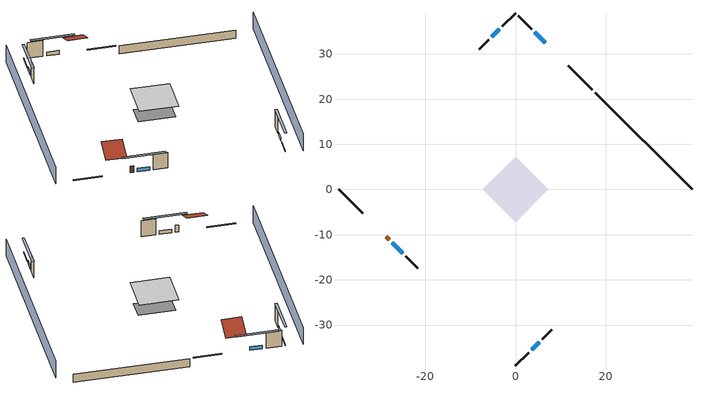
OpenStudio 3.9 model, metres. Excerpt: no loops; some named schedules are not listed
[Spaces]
conditioned space 1
 floor foundation (Slab1 construction): -5.35,1.53 -1.53,5.35 5.35,-1.53 1.53,-5.35 z-2.13
 floor adiabatic (AdiabaticFloorConstruction): -7.25,0 0,7.25 7.25,0 0,-7.25 z2.74
 wall outside (Wall1 construction): 3.58,35.48 0.66,38.4 z0.3:5.18
 wall outside (Wall2 construction): 5.96,-33.1 8.03,-31.03 z0.3:5.18
 wall outside (Wall3 construction): -24.34,-14.72 -21.68,-17.38 z0.3:5.18
 wall outside (Wall4 construction): -5.96,33.1 -8.03,31.03 z0.3:5.18
 wall outside (RimJoist1 construction): 17,22.06 11.7,27.36 z0.3:0.61
 wall outside (RimJoist2 construction): 0,-39.06 2.95,-36.11 z0.3:0.61
 wall outside (RimJoist3 construction): -39.06,0 -33.76,-5.3 z0.3:0.61
 wall outside (RimJoist4 construction): 0,39.06 -2.95,36.11 z0.3:0.61
 wall outside (AdiabaticWallConstruction): 6.55,32.51 4.24,34.82 / -27.31,-11.75 -24.99,-14.07 z0.3:1.39; 3.61,-35.45 5.3,-33.76 / -3.61,35.45 -5.3,33.76 z0.3:1.36
 wall outside (AdiabaticWallConstruction 1): -28.61,-10.45 -27.96,-11.1 z0.3:2.34
 wall foundation (FoundationWall1 construction): 39.06,0 17.66,21.4 z-2.13:0.3
 window (WindowConstruction): 6.55,32.51 4.24,34.82 z0.3:1.39
 window (WindowConstruction 1): 3.61,-35.45 5.3,-33.76 z0.3:1.36
 window (WindowConstruction 2): -27.31,-11.75 -24.99,-14.07 z0.3:1.39
 window (WindowConstruction 3): -3.61,35.45 -5.3,33.76 z0.3:1.36
 door (Door): -28.61,-10.45 -27.96,-11.1 z0.3:2.34
 ceiling adiabatic (AdiabaticFloorConstruction): 0,-7.25 7.25,0 0,7.25 -7.25,0 z2.74
 roof outside (Roof1 construction): 7.21,31.85,5.18 3.78,28.42,7.61 7.61,24.59,7.61 11.04,28.02,5.18
 roof outside (Roof2 construction): -29.27,-9.79,5.18 -25.84,-6.36,7.61 -29.67,-2.53,7.61 -33.1,-5.96,5.18
shading: -3.23,42.29 -42.29,3.23 / 3.23,-42.29 42.29,-3.23 z0:5.18; 1.34,37.72 9.45,29.61 9.88,30.04 1.77,38.15 z5.49; 8.2,-30.86 0.71,-38.34 1.15,-38.78 8.63,-31.29 z5.46; -22.1,-16.96 -30.2,-8.86 -30.63,-9.29 -22.53,-17.39 z5.49; -8.2,30.86 -0.71,38.34 -1.15,38.78 -8.63,31.29 z5.46
[Site]
Portland Intl Arpt_OR: Latitude {deg}=45.59; Longitude {deg}=-122.6; Time Zone {hr}=-8; Elevation {m}=33; Terrain=Suburbs; Keep Site Location Information=Yes
[Site:GroundTemperature:Shallow]
10.2558, 8.96328, 8.85977, 9.47314, 11.9355, 14.3863, 16.5111, 17.8571, 17.9714, 16.8767, 14.8061, 12.4304
[Site:WaterMainsTemperature]
Calculation Method=Schedule; Temperature Schedule=mains temperature schedule
[Building]
Building 1
[Material] Roughness=Rough
Name | Thickness {m} | Conductivity {W/m-K} | Density {kg/m3} | Specific Heat {J/kg-K} | Thermal Absorptance | Solar Absorptance | Visible Absorptance
metal surfacing | 0.000508 | 50.0403 | 7801.74 | 460.57 | 0.9 | 0.9 | 0.9
osb sheathing 0.75 in. | 0.01905 | 0.115458 | 512.64 | 1214.23 | 0.9 | 0.7 | 0.7
roof stud and cavity | 0.2032 | 0.146024 | 78.34581 | 1123.46 | 0.9 | 0.7 | 0.7
gypsum board | 0.0127 | 0.160291 | 801 | 837.4 | 0.9 | 0.6 | 0.6
wood siding | 0.0254 | 0.102417 | 544.68 | 1172.36 | 0.9 | 0.85 | 0.85
osb sheathing 0.5 in. | 0.0127 | 0.115458 | 512.64 | 1214.23 | 0.9 | 0.7 | 0.7
wall stud and cavity | 0.1397 | 0.550994 | 139.0536 | 1170.24 | 0.9 | 0.7 | 0.7
rim joist stud and cavity | 0.0508 | 0.178688 | 50.32683 | 1063.81 | 0.9 | 0.6 | 0.6
concrete 8.0 in. | 0.2032 | 1.803125 | 2242.8 | 837.4 | 0.9 | 0.7 | 0.7
gypsum board 1 | 0.0127 | 0.160291 | 801 | 837.4 | 0.9 | 0.7 | 0.7
concrete 4.0 in. | 0.1016 | 1.803125 | 2242.8 | 837.4 | 0.9 | 0.7 | 0.7
floor covering | 0.0127 | 0.0450781 | 54.468 | 1339.84 | 0.9 | 0.9 | 0.9
wood siding 1; wood siding 2 | 0.0254 | 0.102417 | 544.68 | 1172.36
wall rigid ins; floor rigid ins | 0.512978 | 0.029427 | 32.04 | 1214.23 | 0.9 | 0.7 | 0.7
wall stud and cavity 1 | 0.0889 | 0.380278 | 52.3479 | 1209.89 | 0.9 | 0.7 | 0.7
door material | 0.04445 | 0.0612267 | 512.64 | 1214.23 | 0.9 | 0.7 | 0.7
floor stud and cavity | 0.1397 | 1.75129 | 37.0049 | 1207.88 | 0.9 | 0.7 | 0.7
floor covering 1 | 0.0127 | 0.0433444 | 54.468 | 1339.84 | 0.9 | 0.6 | 0.6
wall stud and cavity 2 | 0.0889 | 0.391764 | 83.0341 | 1211.67 | 0.9 | 0.7 | 0.7
furniture material conditioned space 1 | 0.1524 | 0.115458 | 640.8 | 1214.23 | 0.9 | 0.6 | 0.6
[Construction]
Roof1 construction; Roof2 construction: metal surfacing, osb sheathing 0.75 in., roof stud and cavity, gypsum board
Wall1 construction; Wall2 construction; Wall3 construction; Wall4 construction: wood siding, osb sheathing 0.5 in., wall stud and cavity, gypsum board
RimJoist1 construction; RimJoist2 construction; RimJoist3 construction; RimJoist4 construction: wood siding, rim joist stud and cavity
FoundationWall1 construction: concrete 8.0 in., gypsum board 1
Slab1 construction: concrete 4.0 in., floor covering
WindowConstruction; WindowConstruction 1; WindowConstruction 2; WindowConstruction 3: WindowMaterial
AdiabaticWallConstruction: wood siding 1, wall rigid ins, wall stud and cavity 1, gypsum board
Door: door material
AdiabaticWallConstruction 1: wood siding 2, wall rigid ins, wall stud and cavity 1, gypsum board
AdiabaticFloorConstruction: floor stud and cavity, floor rigid ins, osb sheathing 0.75 in., floor covering 1
PartitionWallConstruction: gypsum board, wall stud and cavity 2, gypsum board
furniture construction conditioned space 1: furniture material conditioned space 1
[WindowMaterial:SimpleGlazingSystem]
WindowMaterial: U-Factor {W/m2-K}=2.15764; Solar Heat Gain Coefficient=0.44
[ThermalZone]
conditioned space: Multiplier=1; Volume {m3}=384.656; Thermostat=conditioned space temperature setpoint; Use Ideal Air Loads=No
[Space]
conditioned space 1: Thermal Zone=conditioned space; Volume {m3}=384.656
[ThermostatSetpoint:DualSetpoint]
conditioned space temperature setpoint: Heating Setpoint Temperature Schedule=heating setpoint; Cooling Setpoint Temperature Schedule=cooling setpoint; Temperature Difference Between Cutout And Setpoint {deltaC}=0
[Foundation:Kiva]
Foundation Kiva 1: Initial Indoor Air Temperature {C}=19.4444; Wall Height Above Grade {m}=0.3048; Wall Depth Below Slab {m}=0.2032
[Foundation:Kiva:Settings]
Soil Conductivity {W/m-K}=1.3848; Soil Density {kg/m3}=1842.3; Soil Specific Heat {J/kg-K}=418.7; Ground Solar Absorptivity=0.9; Ground Thermal Absorptivity=0.9; Ground Surface Roughness {m}=0.03; Far-Field Width {m}=40; Deep-Ground Boundary Condition=ZeroFlux; Deep-Ground Depth {m}=40; Minimum Cell Dimension {m}=0.2; Maximum Cell Growth Coefficient=3; Simulation Timestep=Timestep
[SurfaceProperty:ExposedFoundationPerimeter]
Slab1: Exposed Perimeter Calculation Method=TotalExposedPerimeter; Total Exposed Perimeter {m}=30.26664
[SurfaceProperty:IncidentSolarMultiplier] Incident Solar Multiplier=1; Incident Solar Multiplier Schedule=trans schedule winter=0.85 summer=0.7
Window1; Window2; Window3; Window4
[InternalMass:Definition] Design Level Calculation Method=SurfaceArea
Name | Construction | Surface Area {m2}
partition wall mass | PartitionWallConstruction | 157.749
furniture mass conditioned space 1 | furniture construction conditioned space 1 | 63.09974
[InternalMass] Space or SpaceType=conditioned space 1; Multiplier=1
Name | Internal Mass Definition
partition wall mass | partition wall mass
furniture mass conditioned space 1 | furniture mass conditioned space 1
[EnergyManagementSystem:Sensor]
Name | Output Variable or Output Meter Index Key | Output Variable or Output Meter
water_heater_T_set | water heater setpoint | Schedule Value
out_pb_s |  | Site Outdoor Air Barometric Pressure
out_wt_s |  | Site Outdoor Air Humidity Ratio
site_vw_s |  | Site Wind Speed
cool_season | cooling season schedule | Schedule Value
natural_vent_s | natural vent schedule | Schedule Value
htg_sp_s; htg_sp_s_1 | heating setpoint | Schedule Value
clg_sp_s; clg_sp_s_1 | cooling setpoint | Schedule Value
mech_vent_range_fan_0_sch_s | mech vent range fan 0 schedule | Schedule Value
mech_vent_bath_fan_0_sch_s | mech vent bath fan 0 schedule | Schedule Value
clothes_dryer_exhaust_0_sch_s | clothes_dryer | Schedule Value
htg_load_cond |  | Heating:EnergyTransfer:Zone:CONDITIONED SPACE
clg_load_cond |  | Cooling:EnergyTransfer:Zone:CONDITIONED SPACE
s_conv | FoundationWall1 | Surface Inside Face Convection Heat Gain Energy
s_ig | FoundationWall1 | Surface Inside Face Internal Gains Radiation Heat Gain Energy
s_sol | FoundationWall1 | Surface Inside Face Solar Radiation Heat Gain Energy
s_lgt | FoundationWall1 | Surface Inside Face Lights Radiation Heat Gain Energy
s_surf | FoundationWall1 | Surface Inside Face Net Surface Thermal Radiation Heat Gain Energy
s_conv_1 | inferred conditioned ceiling | Surface Inside Face Convection Heat Gain Energy
s_ig_1 | inferred conditioned ceiling | Surface Inside Face Internal Gains Radiation Heat Gain Energy
s_sol_1 | inferred conditioned ceiling | Surface Inside Face Solar Radiation Heat Gain Energy
s_lgt_1 | inferred conditioned ceiling | Surface Inside Face Lights Radiation Heat Gain Energy
s_surf_1 | inferred conditioned ceiling | Surface Inside Face Net Surface Thermal Radiation Heat Gain Energy
s_conv_2 | inferred conditioned floor | Surface Inside Face Convection Heat Gain Energy
s_ig_2 | inferred conditioned floor | Surface Inside Face Internal Gains Radiation Heat Gain Energy
s_sol_2 | inferred conditioned floor | Surface Inside Face Solar Radiation Heat Gain Energy
s_lgt_2 | inferred conditioned floor | Surface Inside Face Lights Radiation Heat Gain Energy
s_surf_2 | inferred conditioned floor | Surface Inside Face Net Surface Thermal Radiation Heat Gain Energy
s_conv_3 | RimJoist1 | Surface Inside Face Convection Heat Gain Energy
s_ig_3 | RimJoist1 | Surface Inside Face Internal Gains Radiation Heat Gain Energy
s_sol_3 | RimJoist1 | Surface Inside Face Solar Radiation Heat Gain Energy
s_lgt_3 | RimJoist1 | Surface Inside Face Lights Radiation Heat Gain Energy
s_surf_3 | RimJoist1 | Surface Inside Face Net Surface Thermal Radiation Heat Gain Energy
s_conv_4 | RimJoist2 | Surface Inside Face Convection Heat Gain Energy
s_ig_4 | RimJoist2 | Surface Inside Face Internal Gains Radiation Heat Gain Energy
s_sol_4 | RimJoist2 | Surface Inside Face Solar Radiation Heat Gain Energy
s_lgt_4 | RimJoist2 | Surface Inside Face Lights Radiation Heat Gain Energy
s_surf_4 | RimJoist2 | Surface Inside Face Net Surface Thermal Radiation Heat Gain Energy
s_conv_5 | RimJoist3 | Surface Inside Face Convection Heat Gain Energy
s_ig_5 | RimJoist3 | Surface Inside Face Internal Gains Radiation Heat Gain Energy
s_sol_5 | RimJoist3 | Surface Inside Face Solar Radiation Heat Gain Energy
s_lgt_5 | RimJoist3 | Surface Inside Face Lights Radiation Heat Gain Energy
s_surf_5 | RimJoist3 | Surface Inside Face Net Surface Thermal Radiation Heat Gain Energy
s_conv_6 | RimJoist4 | Surface Inside Face Convection Heat Gain Energy
s_ig_6 | RimJoist4 | Surface Inside Face Internal Gains Radiation Heat Gain Energy
s_sol_6 | RimJoist4 | Surface Inside Face Solar Radiation Heat Gain Energy
s_lgt_6 | RimJoist4 | Surface Inside Face Lights Radiation Heat Gain Energy
s_surf_6 | RimJoist4 | Surface Inside Face Net Surface Thermal Radiation Heat Gain Energy
s_conv_7 | Roof1 | Surface Inside Face Convection Heat Gain Energy
s_ig_7 | Roof1 | Surface Inside Face Internal Gains Radiation Heat Gain Energy
s_sol_7 | Roof1 | Surface Inside Face Solar Radiation Heat Gain Energy
s_lgt_7 | Roof1 | Surface Inside Face Lights Radiation Heat Gain Energy
s_surf_7 | Roof1 | Surface Inside Face Net Surface Thermal Radiation Heat Gain Energy
s_conv_8 | Roof2 | Surface Inside Face Convection Heat Gain Energy
s_ig_8 | Roof2 | Surface Inside Face Internal Gains Radiation Heat Gain Energy
s_sol_8 | Roof2 | Surface Inside Face Solar Radiation Heat Gain Energy
s_lgt_8 | Roof2 | Surface Inside Face Lights Radiation Heat Gain Energy
s_surf_8 | Roof2 | Surface Inside Face Net Surface Thermal Radiation Heat Gain Energy
s_conv_9 | Slab1 | Surface Inside Face Convection Heat Gain Energy
s_ig_9 | Slab1 | Surface Inside Face Internal Gains Radiation Heat Gain Energy
s_sol_9 | Slab1 | Surface Inside Face Solar Radiation Heat Gain Energy
s_lgt_9 | Slab1 | Surface Inside Face Lights Radiation Heat Gain Energy
s_surf_9 | Slab1 | Surface Inside Face Net Surface Thermal Radiation Heat Gain Energy
ss_sol | Door1 | Surface Inside Face Solar Radiation Heat Gain Energy
ss_lgt | Door1 | Surface Inside Face Lights Radiation Heat Gain Energy
ss_conv | Door1 | Surface Inside Face Convection Heat Gain Energy
ss_ig | Door1 | Surface Inside Face Internal Gains Radiation Heat Gain Energy
ss_surf | Door1 | Surface Inside Face Net Surface Thermal Radiation Heat Gain Energy
ss_conv_1 | Window1 | Surface Inside Face Convection Heat Gain Energy
ss_ig_1 | Window1 | Surface Inside Face Internal Gains Radiation Heat Gain Energy
ss_surf_1 | Window1 | Surface Inside Face Net Surface Thermal Radiation Heat Gain Energy
ss_trans_in | Window1 | Surface Window Transmitted Solar Radiation Rate
ss_back_out | Window1 | Surface Window Shortwave from Zone Back Out Window Heat Transfer Rate
ss_trans_out | Window1 | Surface Inside Face Initial Transmitted Diffuse Transmitted Out Window Solar Radiation Rate
ss_conv_2 | Window2 | Surface Inside Face Convection Heat Gain Energy
ss_ig_2 | Window2 | Surface Inside Face Internal Gains Radiation Heat Gain Energy
ss_surf_2 | Window2 | Surface Inside Face Net Surface Thermal Radiation Heat Gain Energy
ss_trans_in_1 | Window2 | Surface Window Transmitted Solar Radiation Rate
ss_back_out_1 | Window2 | Surface Window Shortwave from Zone Back Out Window Heat Transfer Rate
ss_trans_out_1 | Window2 | Surface Inside Face Initial Transmitted Diffuse Transmitted Out Window Solar Radiation Rate
ss_conv_3 | Window3 | Surface Inside Face Convection Heat Gain Energy
ss_ig_3 | Window3 | Surface Inside Face Internal Gains Radiation Heat Gain Energy
ss_surf_3 | Window3 | Surface Inside Face Net Surface Thermal Radiation Heat Gain Energy
ss_trans_in_2 | Window3 | Surface Window Transmitted Solar Radiation Rate
ss_back_out_2 | Window3 | Surface Window Shortwave from Zone Back Out Window Heat Transfer Rate
ss_trans_out_2 | Window3 | Surface Inside Face Initial Transmitted Diffuse Transmitted Out Window Solar Radiation Rate
ss_conv_4 | Window4 | Surface Inside Face Convection Heat Gain Energy
ss_ig_4 | Window4 | Surface Inside Face Internal Gains Radiation Heat Gain Energy
ss_surf_4 | Window4 | Surface Inside Face Net Surface Thermal Radiation Heat Gain Energy
ss_trans_in_3 | Window4 | Surface Window Transmitted Solar Radiation Rate
ss_back_out_3 | Window4 | Surface Window Shortwave from Zone Back Out Window Heat Transfer Rate
ss_trans_out_3 | Window4 | Surface Inside Face Initial Transmitted Diffuse Transmitted Out Window Solar Radiation Rate
s_conv_10 | Wall1 | Surface Inside Face Convection Heat Gain Energy
s_ig_10 | Wall1 | Surface Inside Face Internal Gains Radiation Heat Gain Energy
s_sol_10 | Wall1 | Surface Inside Face Solar Radiation Heat Gain Energy
s_lgt_10 | Wall1 | Surface Inside Face Lights Radiation Heat Gain Energy
s_surf_10 | Wall1 | Surface Inside Face Net Surface Thermal Radiation Heat Gain Energy
s_conv_11 | Wall2 | Surface Inside Face Convection Heat Gain Energy
s_ig_11 | Wall2 | Surface Inside Face Internal Gains Radiation Heat Gain Energy
s_sol_11 | Wall2 | Surface Inside Face Solar Radiation Heat Gain Energy
s_lgt_11 | Wall2 | Surface Inside Face Lights Radiation Heat Gain Energy
s_surf_11 | Wall2 | Surface Inside Face Net Surface Thermal Radiation Heat Gain Energy
s_conv_12 | Wall3 | Surface Inside Face Convection Heat Gain Energy
s_ig_12 | Wall3 | Surface Inside Face Internal Gains Radiation Heat Gain Energy
s_sol_12 | Wall3 | Surface Inside Face Solar Radiation Heat Gain Energy
s_lgt_12 | Wall3 | Surface Inside Face Lights Radiation Heat Gain Energy
s_surf_12 | Wall3 | Surface Inside Face Net Surface Thermal Radiation Heat Gain Energy
s_conv_13 | Wall4 | Surface Inside Face Convection Heat Gain Energy
s_ig_13 | Wall4 | Surface Inside Face Internal Gains Radiation Heat Gain Energy
s_sol_13 | Wall4 | Surface Inside Face Solar Radiation Heat Gain Energy
s_lgt_13 | Wall4 | Surface Inside Face Lights Radiation Heat Gain Energy
s_surf_13 | Wall4 | Surface Inside Face Net Surface Thermal Radiation Heat Gain Energy
im_conv | furniture mass conditioned space 1 | Surface Inside Face Convection Heat Gain Energy
im_ig | furniture mass conditioned space 1 | Surface Inside Face Internal Gains Radiation Heat Gain Energy
im_sol | furniture mass conditioned space 1 | Surface Inside Face Solar Radiation Heat Gain Energy
im_lgt | furniture mass conditioned space 1 | Surface Inside Face Lights Radiation Heat Gain Energy
im_surf | furniture mass conditioned space 1 | Surface Inside Face Net Surface Thermal Radiation Heat Gain Energy
im_conv_1 | partition wall mass | Surface Inside Face Convection Heat Gain Energy
im_ig_1 | partition wall mass | Surface Inside Face Internal Gains Radiation Heat Gain Energy
im_sol_1 | partition wall mass | Surface Inside Face Solar Radiation Heat Gain Energy
im_lgt_1 | partition wall mass | Surface Inside Face Lights Radiation Heat Gain Energy
im_surf_1 | partition wall mass | Surface Inside Face Net Surface Thermal Radiation Heat Gain Energy
airflow_gain | infil flow | Infiltration Sensible Heat Gain Energy
airflow_loss | infil flow | Infiltration Sensible Heat Loss Energy
airflow_gain_1 | natural vent flow | Infiltration Sensible Heat Gain Energy
airflow_loss_1 | natural vent flow | Infiltration Sensible Heat Loss Energy
airflow_gain_2 | whole house fan flow | Infiltration Sensible Heat Gain Energy
airflow_loss_2 | whole house fan flow | Infiltration Sensible Heat Loss Energy
mv_conv | mech vent bath fan 0 | Electric Equipment Convective Heating Energy
mv_rad | mech vent bath fan 0 | Electric Equipment Radiant Heating Energy
mv_conv_1 | mech vent house fan | Electric Equipment Convective Heating Energy
mv_rad_1 | mech vent house fan | Electric Equipment Radiant Heating Energy
mv_conv_2 | mech vent house fan cfis | Electric Equipment Convective Heating Energy
mv_rad_2 | mech vent house fan cfis | Electric Equipment Radiant Heating Energy
mv_conv_3 | mech vent range fan 0 | Electric Equipment Convective Heating Energy
mv_rad_3 | mech vent range fan 0 | Electric Equipment Radiant Heating Energy
mv_conv_4 | mech vent house fan latent load | Other Equipment Convective Heating Energy
mv_rad_4 | mech vent house fan latent load | Other Equipment Radiant Heating Energy
mv_conv_5 | mech vent house fan sensible load | Other Equipment Convective Heating Energy
mv_rad_5 | mech vent house fan sensible load | Other Equipment Radiant Heating Energy
ig_lgt_conv | interior lighting | Lights Convective Heating Energy
ig_lgt_rad | interior lighting | Lights Radiant Heating Energy
ig_lgt_vis | interior lighting | Lights Visible Radiation Heating Energy
ig_ee_conv | ceiling fan | Electric Equipment Convective Heating Energy
ig_ee_rad | ceiling fan | Electric Equipment Radiant Heating Energy
ig_ee_conv_1 | clothes dryer | Electric Equipment Convective Heating Energy
ig_ee_rad_1 | clothes dryer | Electric Equipment Radiant Heating Energy
ig_ee_conv_2 | clothes washer | Electric Equipment Convective Heating Energy
ig_ee_rad_2 | clothes washer | Electric Equipment Radiant Heating Energy
ig_ee_conv_3 | cooking range | Electric Equipment Convective Heating Energy
ig_ee_rad_3 | cooking range | Electric Equipment Radiant Heating Energy
ig_ee_conv_4 | freezer | Electric Equipment Convective Heating Energy
ig_ee_rad_4 | freezer | Electric Equipment Radiant Heating Energy
ig_ee_conv_5 | fridge | Electric Equipment Convective Heating Energy
ig_ee_rad_5 | fridge | Electric Equipment Radiant Heating Energy
ig_ee_conv_6 | misc permanent spa heater | Electric Equipment Convective Heating Energy
ig_ee_rad_6 | misc permanent spa heater | Electric Equipment Radiant Heating Energy
ig_ee_conv_7 | misc permanent spa pump | Electric Equipment Convective Heating Energy
ig_ee_rad_7 | misc permanent spa pump | Electric Equipment Radiant Heating Energy
ig_ee_conv_8 | misc plug loads | Electric Equipment Convective Heating Energy
ig_ee_rad_8 | misc plug loads | Electric Equipment Radiant Heating Energy
ig_ee_conv_9 | misc tv | Electric Equipment Convective Heating Energy
ig_ee_rad_9 | misc tv | Electric Equipment Radiant Heating Energy
ig_ee_conv_10 | whole house fan | Electric Equipment Convective Heating Energy
ig_ee_rad_10 | whole house fan | Electric Equipment Radiant Heating Energy
ig_oe_conv | clothes dryer 1 | Other Equipment Convective Heating Energy
ig_oe_rad | clothes dryer 1 | Other Equipment Radiant Heating Energy
ig_oe_conv_1 | cooking range 1 | Other Equipment Convective Heating Energy
ig_oe_rad_1 | cooking range 1 | Other Equipment Radiant Heating Energy
ig_oe_conv_2 | general water use latent | Other Equipment Convective Heating Energy
ig_oe_rad_2 | general water use latent | Other Equipment Radiant Heating Energy
ig_oe_conv_3 | general water use sensible | Other Equipment Convective Heating Energy
ig_oe_rad_3 | general water use sensible | Other Equipment Radiant Heating Energy
ig_oe_conv_4 | water heater energy adjustment1 | Other Equipment Convective Heating Energy
ig_oe_rad_4 | water heater energy adjustment1 | Other Equipment Radiant Heating Energy
ig_oe_conv_5 | water heater lat | Other Equipment Convective Heating Energy
ig_oe_rad_5 | water heater lat | Other Equipment Radiant Heating Energy
ig_oe_conv_6 | water heater sens | Other Equipment Convective Heating Energy
ig_oe_rad_6 | water heater sens | Other Equipment Radiant Heating Energy
ig_ppl_conv | occupants | People Convective Heating Energy
ig_ppl_rad | occupants | People Radiant Heating Energy
[ElectricEquipment:Definition] Design Level Calculation Method=EquipmentLevel
Name | Design Level {W} | Fraction Latent | Fraction Radiant | Fraction Lost
ceiling fan | 18.6885 | 0 | 0.558 | 0
clothes washer | 183.422 | 0.03 | 0.162 | 0.7
clothes dryer | 2851.78 | 0.015 | 0.081 | 0.85
fridge | 46.9578 | 0 | 0.6 | 0
freezer | 194.914 | 0 | 0.6 | 0
cooking range | 1097.45 | 0.08 | 0.432 | 0.2
misc tv | 216.824 | 0 | 0.6 | 0
misc plug loads | 179.334 | 0.021 | 0.558 | 0.049
misc permanent spa heater | 408.008 | 0 | 0 | 1
misc permanent spa pump | 426.676 | 0 | 0 | 1
whole house fan; mech vent house fan | 0 | 0 | 0 | 1
mech vent house fan cfis | 0 | 0 | 0 | 0
mech vent range fan 0; mech vent bath fan 0 | 30 | 0 | 0 | 1
[ElectricEquipment] Space or SpaceType=conditioned space 1
Name | Electric Equipment Definition | Schedule
ceiling fan | ceiling fan | ceiling_fan
clothes washer | clothes washer | clothes_washer
clothes dryer | clothes dryer | clothes_dryer
fridge | fridge | fridge schedule
freezer | freezer | freezer schedule
cooking range | cooking range | cooking_range
misc tv | misc tv | plug_loads_tv
misc plug loads | misc plug loads | plug_loads_other
misc permanent spa heater | misc permanent spa heater | misc permanent spa heater schedule
misc permanent spa pump | misc permanent spa pump | misc permanent spa pump schedule
whole house fan | whole house fan | Always On Discrete
mech vent house fan | mech vent house fan | mech vent house fan schedule
mech vent house fan cfis | mech vent house fan cfis | mech vent house fan cfis schedule
mech vent range fan 0 | mech vent range fan 0 | mech vent range fan 0 schedule
mech vent bath fan 0 | mech vent bath fan 0 | mech vent bath fan 0 schedule
[OtherEquipment:Definition] Design Level Calculation Method=EquipmentLevel
Name | Design Level {W} | Fraction Latent | Fraction Radiant | Fraction Lost
water heater sens; mech vent house fan sensible load | 0 | 0 | 0 | 0
water heater lat; mech vent house fan latent load | 0 | 1 | 0 | 0
water heater energy adjustment1 | 0.01 | 0 | 0 | 1
clothes dryer 2 | 0 | 0.015 | 0.081 | 0.85
cooking range 2 | 0 | 0.08 | 0.432 | 0.2
general water use sensible | -61.6891 | 0 | 0.6 | 0
general water use latent | 62.594 | 1 | 0 | 0
[OtherEquipment] Space or SpaceType=conditioned space 1
Name | Other Equipment Definition | Schedule | Fuel Type
water heater sens | water heater sens | Always On Discrete
water heater lat | water heater lat | Always On Discrete
water heater energy adjustment1 | water heater energy adjustment1 | Always On Discrete | Electricity
clothes dryer 1 | clothes dryer 2 | clothes_dryer | Electricity
cooking range 1 | cooking range 2 | cooking_range | Electricity
general water use sensible | general water use sensible | general water use schedule
general water use latent | general water use latent | general water use schedule
mech vent house fan sensible load | mech vent house fan sensible load | Always On Discrete
mech vent house fan latent load | mech vent house fan latent load | Always On Discrete
[WaterUse:Equipment:Definition]
clothes washer: Peak Flow Rate {m3/s}=5.83467e-06
[Lights:Definition]
interior lighting: Design Level Calculation Method=LightingLevel; Lighting Level {W}=896.708; Fraction Radiant=0.6; Fraction Visible=0.2; Return Air Fraction=0
[Lights]
interior lighting: Lights Definition=interior lighting; Space or SpaceType=conditioned space 1; Schedule=lighting_interior; Fraction Replaceable=1
[Exterior:Lights:Definition]
exterior lighting: Design Level {W}=42.5523
[Exterior:Lights]
exterior lighting: Exterior Lights Definition=exterior lighting; Schedule=exterior lighting schedule
[People:Definition]
occupants: Number of People Calculation Method=People; Number of People {people}=3; Fraction Radiant=0.314171; Sensible Heat Fraction=0.56303; Carbon Dioxide Generation Rate {m3/s-W}=0; Enable ASHRAE 55 Comfort Warnings=No; Mean Radiant Temperature Calculation Type=EnclosureAveraged
[People]
occupants: People Definition=occupants; Space or SpaceType=conditioned space 1; Number of People Schedule=occupants; Activity Level Schedule=occupants activity schedule; Multiplier=1
[SpaceInfiltration:DesignFlowRate] Space or SpaceType=conditioned space 1; Schedule=Always On Discrete; Design Flow Rate Calculation Method=Flow/Space; Design Flow Rate {m3/s}=0
natural vent flow; whole house fan flow; infil flow
